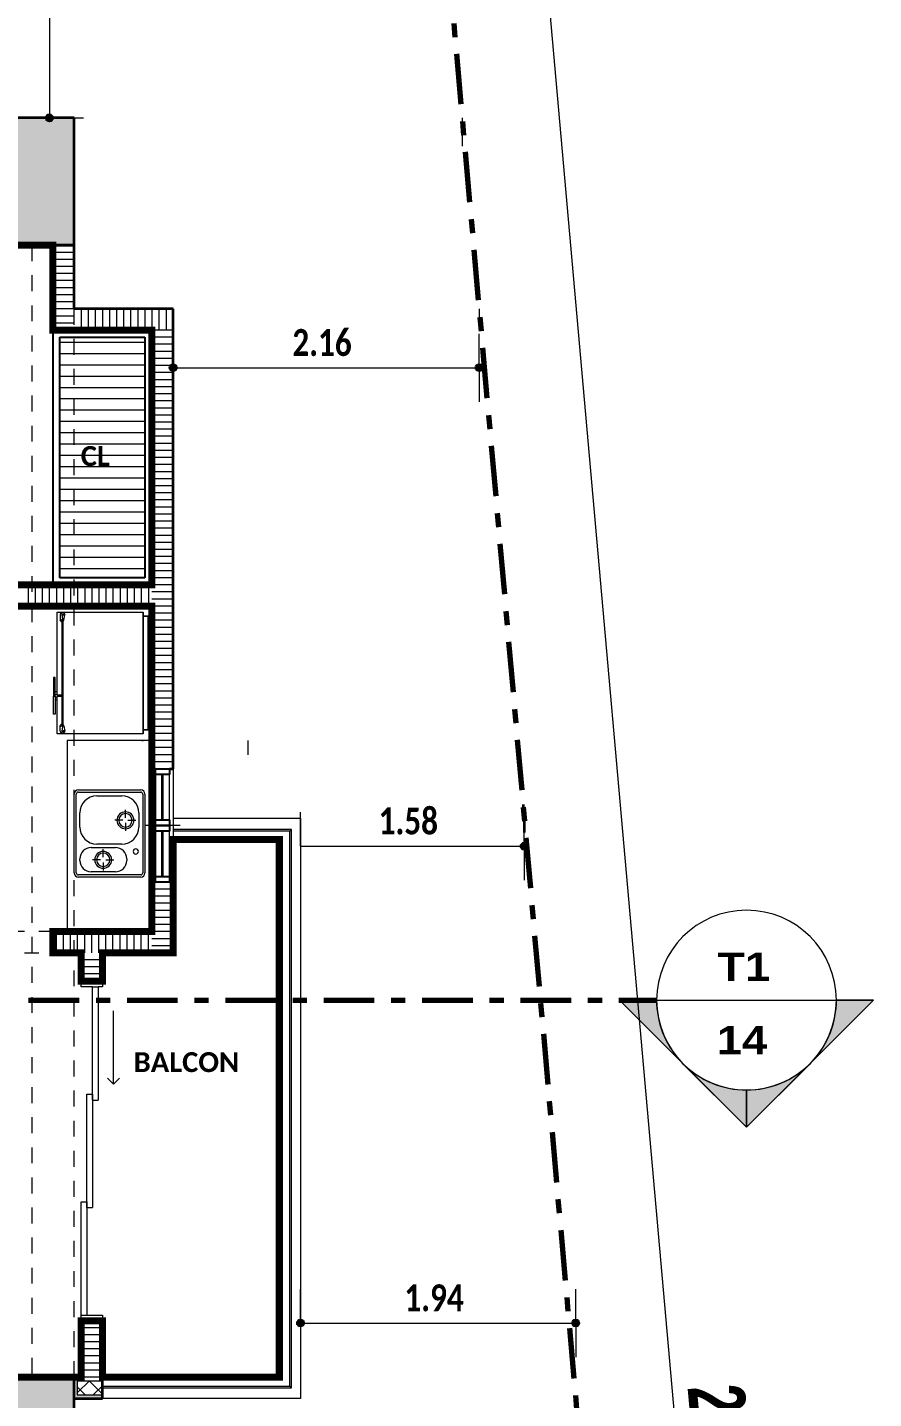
# Model space of a CAD drawing. Header units: metres. Extents: x -144 to 1000, y -717 to 29.
# Drawn here: x 566.13 to 572.11, y -557.42 to -547.73 of the extents above; entities that cross this region are included whole.
import ezdxf

# ---------------------------------------------------------------- set-up
doc = ezdxf.new("R2010")
doc.units = ezdxf.units.M
for name, pattern in [('Basculante', [0.11625, 0.075, -0.04125]), ('basculante modificado', [0.18, 0.1125, -0.0675]), ('Dash Dot 3_16_', [0.595313, 0.357187, -0.119063, 0, -0.119063])]:
    doc.linetypes.add(name, pattern=pattern)
doc.layers.get('0').update_dxf_attribs({"color": 1})
doc.layers.add('00-MEDICION', color=30, linetype='Continuous')
for name, color, linetype, lineweight in [('A-ANNO-DIMS', 1, 'Continuous', 9), ('A-DETL', 1, 'Continuous', 9), ('A-DETL-GENF', 1, 'Continuous', 9), ('A-DETL-MEDM', 1, 'Continuous', 30), ('A-DETL-THIN', 1, 'Continuous', 9), ('A-DOOR', 1, 'Continuous', 9), ('A-DOOR-FRAM', 1, 'Continuous', 9), ('A-FLOR', 2, 'Continuous', 9), ('A-FLOR-HRAL', 1, 'Continuous', 9), ('A-GENM', 1, 'Continuous', 9), ('A-GLAZ', 1, 'Continuous', 9), ('A-WALL', 4, 'Continuous', 9), ('G-ANNO-SYMB', 1, 'Continuous', 9), ('G-ANNO-TEXT', 2, 'Continuous', 9), ('I-FURN', 2, 'Continuous', 9), ('P-SANR-FIXT', 1, 'Continuous', 9), ('S-COLS', 7, 'Continuous', 9)]:
    doc.layers.add(name, color=color, linetype=linetype, lineweight=lineweight)
doc.layers.add('A-WALL-PATT', color=7, linetype='Continuous', lineweight=35, true_color=0x9c9c9c)
doc.styles.add('Arial Black', font='', dxfattribs={"height": 0.15})
doc.styles.add('Britannic Bold_B_1', font='', dxfattribs={"width": 0.7, "height": 0.4})
doc.styles.add('Calibri_B', font='calibrib.ttf', dxfattribs={"height": 0.165})
doc.styles.add('Calibri_B_7', font='calibrib.ttf', dxfattribs={"width": 0.8, "height": 0.18})
doc.styles.get('Arial Black').set_extended_font_data('Arial Black')
doc.styles.get('Britannic Bold_B_1').set_extended_font_data('Britannic Bold', bold=True)

# ---------------------------------------------------------------- blocks, each defined once
blk = doc.blocks.new('O')
at = {"layer": 'A-WALL-PATT', "lineweight": 5, "true_color": 0x747474}
blk.add_hatch(color=8, dxfattribs=at).paths.add_polyline_path([(571.3028, -494.2927), (571.3529, -494.2927), (571.3529, -494.2677), (571.3028, -494.2677), (571.3028, -494.286)])
at = {"layer": 'A-WALL-PATT', "true_color": 0x747474}
blk.add_hatch(color=8, dxfattribs=at).paths.add_polyline_path([(571.4279, -494.4177), (571.5029, -494.4177), (571.5029, -494.3927), (571.3252, -494.3927), (571.3252, -494.2927), (571.3028, -494.2927), (571.3028, -494.4177), (571.3529, -494.4177)])
at = {"layer": 'G-ANNO-SYMB'}
h = blk.add_hatch(color=256, dxfattribs=at)
edge = h.paths.add_edge_path()
edge.add_line((575.5828, -492.0292), (575.1567, -491.6031))
edge.add_line((575.1567, -491.6031), (575.4189, -491.6031))
edge.add_arc((576.0547, -491.6031), 0.6358, 180, 222.0784)
h = blk.add_hatch(color=256, dxfattribs=at)
edge = h.paths.add_edge_path()
edge.add_arc((576.0547, -491.6031), 0.6358, 317.9216, 360)
edge.add_line((576.6906, -491.6031), (576.9528, -491.6031))
edge.add_line((576.9528, -491.6031), (576.5267, -492.0292))
h = blk.add_hatch(color=256, dxfattribs=at)
edge = h.paths.add_edge_path()
edge.add_arc((576.0547, -491.6031), 0.635, 225, 270)
edge.add_line((576.0547, -492.2381), (576.0547, -492.5012))
edge.add_line((576.0547, -492.5012), (575.6057, -492.0521))
h = blk.add_hatch(color=256, dxfattribs=at)
edge = h.paths.add_edge_path()
edge.add_line((576.5037, -492.0521), (576.0547, -492.5012))
edge.add_line((576.0547, -492.5012), (576.0547, -492.2381))
edge.add_arc((576.0547, -491.6031), 0.635, 270, 315)
at = {"layer": 'S-COLS', "true_color": 0x5c5c5c}
h = blk.add_hatch(color=251, dxfattribs=at)
h.paths.add_polyline_path([(553.0027, -505.1188), (553.5027, -505.1188), (553.5027, -504.2188), (553.0027, -504.2188), (553.0027, -504.9427)])
h.paths.add_polyline_path([(570.8025, -505.1188), (571.3025, -505.1188), (571.3025, -504.2188), (570.8025, -504.2188), (570.8025, -504.9427)])
h.paths.add_polyline_path([(561.2027, -505.1187), (561.2027, -504.2187), (560.7027, -504.2187), (560.7027, -505.1187)])
h.paths.add_polyline_path([(557.3242, -497.4187), (558.9027, -497.4187), (558.9024, -496.9188), (557.2025, -496.9188), (557.2025, -494.7688), (558.9028, -494.7688), (558.9024, -494.2688), (556.9025, -494.2688), (556.9025, -497.4187), (557.0866, -497.4187)])
h.paths.add_polyline_path([(567.1118, -497.4187), (567.5028, -497.4187), (567.5028, -494.2687), (567.0028, -494.2687), (567.0028, -497.4187)])
h.paths.add_polyline_path([(570.9028, -497.4187), (571.3028, -497.4187), (571.3028, -496.7188), (570.9028, -496.7188), (570.9028, -497.3138)])
h.paths.add_polyline_path([(560.7027, -497.4187), (561.2027, -497.4187), (561.2027, -496.5187), (560.7027, -496.5187), (560.7027, -497.3138)])
h.paths.add_polyline_path([(553.5027, -497.4187), (553.5027, -496.7188), (553.0027, -496.7188), (553.0027, -497.4187), (553.2754, -497.4187)])
h.paths.add_polyline_path([(560.7028, -495.1688), (561.2028, -495.1688), (561.2028, -494.2688), (560.7028, -494.2688), (560.7028, -494.2981)])
h.paths.add_polyline_path([(553.5025, -494.9688), (553.5025, -494.2677), (553.0025, -494.2688), (553.0025, -494.9688), (553.2775, -494.9688)])
h.paths.add_polyline_path([(571.0784, -494.9688), (571.3028, -494.9688), (571.3028, -494.2677), (570.9028, -494.2677), (570.9028, -494.9688), (570.9839, -494.9688)])
h.paths.add_polyline_path([(560.7777, -486.2688), (561.2027, -486.2688), (561.2027, -485.3688), (560.7027, -485.3688), (560.7027, -486.2688)])
h.paths.add_polyline_path([(571.3027, -486.2688), (571.3027, -485.3688), (570.8027, -485.3688), (570.8027, -486.2688), (571.2277, -486.2688)])
h.paths.add_polyline_path([(553.2027, -485.6688), (554.1027, -485.6688), (554.1027, -485.1688), (553.2027, -485.1688), (553.2027, -485.5388)])
at = {"layer": 'A-ANNO-DIMS', "color": 5, "true_color": 0x0000ff}
blk.add_line((574.3795, -481.393), (576.7799, -508.4668), dxfattribs=at)
at = {"layer": 'A-DETL', "color": 7, "linetype": 'Dash Dot 3_16_', "lineweight": 70}
blk.add_line((573.6978, -481.4535), (576.0982, -508.5273), dxfattribs=at)
at = {"layer": 'A-DETL', "color": 253, "true_color": 0xb6b6b6}
for p, q in [((574.045, -485.369), (574.045, -485.569)), ((574.1647, -486.7188), (574.1647, -486.8188)), ((572.5306, -489.7688), (572.5306, -489.8688)), ((574.4395, -489.8188), (574.4395, -489.9188)), ((574.4395, -489.8188), (574.4395, -489.9188)), ((574.4395, -489.8188), (574.4395, -489.9188)), ((574.4395, -489.8188), (574.4395, -489.9188)), ((574.4395, -489.8188), (574.4395, -489.9188)), ((574.4395, -489.8188), (574.4395, -489.9188))]:
    blk.add_line(p, q, dxfattribs=at)
at = {"layer": 'A-DETL', "color": 7, "linetype": 'basculante modificado'}
for p, q in [((571.0027, -486.2688), (571.0027, -494.2677)), ((571.3027, -494.2677), (571.3027, -486.2688))]:
    blk.add_line(p, q, dxfattribs=at)
at = {"layer": 'A-DETL', "color": 7, "linetype": 'Basculante', "lineweight": 35}
for p, q in [((574.4751, -490.2204), (574.4751, -490.4004)), ((574.4837, -490.3177), (574.4837, -490.4977))]:
    blk.add_line(p, q, dxfattribs=at)
at = {"layer": 'A-DETL-GENF', "color": 251, "true_color": 0x535353}
for p, q in [((571.2025, -486.9528), (571.8026, -486.9528)), ((571.2025, -487.0328), (571.8026, -487.0328)), ((571.2025, -487.1128), (571.8026, -487.1128)), ((571.2025, -487.1928), (571.8026, -487.1928)), ((571.2025, -487.2728), (571.8026, -487.2728)), ((571.2025, -487.3528), (571.8026, -487.3528)), ((571.2025, -487.4328), (571.8026, -487.4328)), ((571.2025, -487.5128), (571.8026, -487.5128)), ((571.2025, -487.5928), (571.8026, -487.5928)), ((571.2025, -487.6728), (571.8026, -487.6728)), ((571.2025, -487.7528), (571.8026, -487.7528)), ((571.2025, -487.8328), (571.8026, -487.8328)), ((571.2025, -487.9128), (571.8026, -487.9128)), ((571.2025, -487.9928), (571.8026, -487.9928)), ((571.2025, -488.0728), (571.8026, -488.0728)), ((571.2025, -488.1528), (571.8026, -488.1528)), ((571.2025, -488.2328), (571.8026, -488.2328)), ((571.2025, -488.3128), (571.8026, -488.3128)), ((571.2025, -488.3928), (571.8026, -488.3928)), ((571.2025, -488.4728), (571.8026, -488.4728)), ((571.2025, -488.5528), (571.8026, -488.5528))]:
    blk.add_line(p, q, dxfattribs=at)
at = {"layer": 'A-DETL-GENF', "lineweight": 25}
for p, q in [((571.8776, -490.0088), (571.8776, -489.9688)), ((571.8776, -489.9688), (571.9776, -489.9688)), ((571.9776, -489.9688), (571.9776, -490.0088)), ((571.9776, -490.0088), (571.8776, -490.0088)), ((571.8776, -490.3688), (571.8776, -490.3288)), ((571.8776, -490.3288), (571.9776, -490.3288)), ((571.9776, -490.3688), (571.8776, -490.3688)), ((571.8776, -490.4088), (571.8776, -490.3688)), ((571.8776, -490.3688), (571.9776, -490.3688)), ((571.9776, -490.3288), (571.9776, -490.3688)), ((571.9776, -490.3688), (571.9776, -490.4088)), ((571.9776, -490.4088), (571.8776, -490.4088)), ((571.8776, -490.7688), (571.8776, -490.7288)), ((571.8776, -490.7288), (571.9776, -490.7288)), ((571.9776, -490.7288), (571.9776, -490.7688)), ((571.9776, -490.7688), (571.8776, -490.7688))]:
    blk.add_line(p, q, dxfattribs=at)
at = {"layer": 'A-DETL-GENF'}
for p, q in [((571.8776, -490.3288), (571.8776, -490.0088)), ((571.9226, -490.3288), (571.9226, -490.0088)), ((571.9326, -490.3288), (571.9326, -490.0088)), ((571.9776, -490.3288), (571.9776, -490.0088)), ((571.8776, -490.7288), (571.8776, -490.4088)), ((571.9226, -490.7288), (571.9226, -490.4088)), ((571.9326, -490.7288), (571.9326, -490.4088)), ((571.9776, -490.7288), (571.9776, -490.4088))]:
    blk.add_line(p, q, dxfattribs=at)
at = {"layer": 'A-DETL-GENF', "linetype": 'Basculante'}
for p, q in [((571.1527, -491.1188), (570.1527, -491.1188)), ((570.1527, -491.2688), (571.1527, -491.2688))]:
    blk.add_line(p, q, dxfattribs=at)
at = {"layer": 'A-DETL-MEDM'}
blk.add_line((571.1527, -491.2688), (571.1527, -491.1188), dxfattribs=at)
at = {"layer": 'A-DETL-THIN'}
for p, q in [((571.2025, -486.9188), (571.2025, -488.6188)), ((571.8026, -486.9188), (571.2025, -486.9188)), ((571.8026, -488.6188), (571.8026, -486.9188)), ((571.2025, -488.6188), (571.8026, -488.6188))]:
    blk.add_line(p, q, dxfattribs=at)
at = {"layer": 'A-DOOR'}
for q in [(571.5815, -491.6798), (571.5391, -492.1541), (571.6239, -492.1541)]:
    blk.add_line((571.5815, -492.1965), q, dxfattribs=at)
at = {"layer": 'A-DOOR-FRAM', "lineweight": 15}
for p, q in [((571.3529, -491.5088), (571.3529, -491.4688)), ((571.4329, -491.5088), (571.3529, -491.5088)), ((571.5029, -491.5088), (571.4729, -491.5088)), ((571.5029, -491.4688), (571.5029, -491.5088)), ((571.3529, -493.8688), (571.3529, -493.8288)), ((571.3929, -493.8288), (571.5029, -493.8288)), ((571.5029, -493.8288), (571.5029, -493.8688))]:
    blk.add_line(p, q, dxfattribs=at)
at = {"layer": 'A-DOOR-FRAM'}
for p, q in [((571.4329, -492.3096), (571.4329, -491.5088)), ((571.4329, -491.5088), (571.4729, -491.5088)), ((571.4729, -491.5088), (571.4729, -492.3096)), ((571.3929, -493.0688), (571.3929, -492.2679)), ((571.3929, -492.2679), (571.4329, -492.2679)), ((571.4329, -492.2679), (571.4329, -493.0688)), ((571.4329, -492.3096), (571.4729, -492.3096)), ((571.3529, -493.8288), (571.3529, -493.0279)), ((571.3529, -493.0279), (571.3929, -493.0279)), ((571.3929, -493.0279), (571.3929, -493.8288)), ((571.3929, -493.0688), (571.4329, -493.0688)), ((571.3529, -493.8288), (571.3929, -493.8288))]:
    blk.add_line(p, q, dxfattribs=at)
at = {"layer": 'A-FLOR'}
for p, q in [((571.8526, -489.7688), (571.2527, -489.7688)), ((571.2527, -489.7688), (571.2527, -491.1188))]:
    blk.add_line(p, q, dxfattribs=at)
at = {"layer": 'A-FLOR-HRAL'}
for p, q in [((572.8393, -490.3967), (572.0026, -490.3967)), ((572.8273, -490.4087), (572.0026, -490.4087)), ((572.8273, -490.4087), (572.8393, -490.3967)), ((572.8273, -494.3317), (572.8273, -490.4087)), ((572.8393, -494.3437), (572.8393, -490.3967)), ((571.5029, -494.3317), (572.8273, -494.3317)), ((571.5029, -494.3437), (572.8393, -494.3437)), ((572.8273, -494.3317), (572.8393, -494.3437))]:
    blk.add_line(p, q, dxfattribs=at)
at = {"layer": 'A-GENM', "lineweight": 25}
for p, q in [((571.8526, -486.8688), (571.1525, -486.8688)), ((571.1525, -486.8688), (571.1525, -488.6688)), ((571.8526, -488.6688), (571.8526, -486.8688)), ((571.2025, -486.9188), (571.8026, -486.9188)), ((571.2025, -488.6188), (571.2025, -486.9188)), ((571.8026, -486.9188), (571.8026, -488.6188)), ((571.8026, -488.6188), (571.2025, -488.6188)), ((571.1525, -488.6688), (571.8526, -488.6688))]:
    blk.add_line(p, q, dxfattribs=at)
at = {"layer": 'A-GLAZ'}
for p, q in [((571.8776, -489.9688), (571.9776, -489.9688)), ((571.8776, -489.9688), (571.8776, -490.3688)), ((571.9776, -490.3688), (571.9776, -489.9688)), ((572.0526, -490.3688), (571.8026, -490.3688)), ((571.8776, -490.3688), (571.9776, -490.3688)), ((571.8776, -490.3688), (571.9776, -490.3688)), ((571.8776, -490.3688), (571.8776, -490.7688)), ((571.9776, -490.7688), (571.9776, -490.3688)), ((571.8776, -490.7688), (571.9776, -490.7688))]:
    blk.add_line(p, q, dxfattribs=at)
at = {"layer": 'A-WALL', "lineweight": 35}
for p, q in [((571.1527, -486.2688), (571.1527, -486.8688)), ((571.3027, -486.2688), (571.1527, -486.2688)), ((571.3027, -486.7188), (571.3027, -486.2688)), ((572.0026, -486.7188), (571.3027, -486.7188)), ((572.0026, -489.9688), (572.0026, -486.7188)), ((571.1527, -486.8688), (571.8526, -486.8688)), ((571.8526, -486.8688), (571.8526, -488.6688)), ((571.8526, -488.6688), (568.853, -488.6688)), ((569.4527, -488.8188), (571.8526, -488.8188)), ((571.8526, -488.8188), (571.8526, -489.9688)), ((571.8526, -489.9688), (571.8776, -489.9688)), ((571.9776, -489.9688), (572.0026, -489.9688)), ((571.8526, -490.7688), (571.8526, -491.1188)), ((571.8776, -490.7688), (571.8526, -490.7688)), ((572.0026, -490.7688), (571.9776, -490.7688)), ((572.0026, -491.2688), (572.0026, -490.7688)), ((571.8526, -491.1188), (571.1527, -491.1188)), ((571.1527, -491.2688), (571.3529, -491.2688)), ((571.3529, -491.2688), (571.3529, -491.4688)), ((571.5029, -491.4688), (571.5029, -491.2688)), ((571.5029, -491.2688), (572.0026, -491.2688)), ((571.3529, -491.4688), (571.5029, -491.4688)), ((571.3529, -493.8688), (571.3529, -494.2677)), ((571.5029, -493.8688), (571.3529, -493.8688)), ((571.5029, -494.4177), (571.5029, -493.8688)), ((571.3529, -494.2677), (571.3002, -494.2677)), ((571.3002, -494.2677), (571.3002, -494.4177)), ((571.3002, -494.4177), (571.5029, -494.4177))]:
    blk.add_line(p, q, dxfattribs=at)
at = {"layer": 'A-WALL'}
for p, q in [((571.8526, -490.7688), (571.8526, -489.9688)), ((572.0026, -489.9688), (572.0026, -490.7688)), ((572.0026, -490.3177), (572.9029, -490.3177)), ((572.9029, -490.3177), (572.9029, -494.4177)), ((572.7529, -490.4677), (572.0026, -490.4677)), ((572.7529, -494.2677), (572.7529, -490.4677)), ((571.3252, -494.2927), (571.3252, -494.3927)), ((571.3252, -494.2927), (571.5029, -494.2927)), ((571.3529, -494.2677), (571.3529, -494.2927)), ((571.5029, -494.2677), (572.7529, -494.2677)), ((571.3252, -494.3927), (571.5029, -494.3927)), ((572.9029, -494.4177), (571.5029, -494.4177))]:
    blk.add_line(p, q, dxfattribs=at)
at = {"layer": 'A-WALL-PATT', "color": 8, "lineweight": 5, "true_color": 0x727272}
for p, q in [((571.3027, -486.2688), (571.1527, -486.2688)), ((571.3027, -486.3188), (571.1527, -486.3188)), ((571.3027, -486.3688), (571.1527, -486.3688)), ((571.3027, -486.4188), (571.1527, -486.4188)), ((571.3027, -486.4688), (571.1527, -486.4688)), ((571.3027, -486.5188), (571.1527, -486.5188)), ((571.3027, -486.5688), (571.1527, -486.5688)), ((571.3027, -486.6188), (571.1527, -486.6188)), ((571.3027, -486.6688), (571.1527, -486.6688)), ((571.3027, -486.7188), (571.1527, -486.7188)), ((571.3027, -486.7688), (571.1527, -486.7688)), ((571.3523, -486.7188), (571.3523, -486.8688)), ((571.4023, -486.7188), (571.4023, -486.8688)), ((571.4523, -486.7188), (571.4523, -486.8688)), ((571.5023, -486.7188), (571.5023, -486.8688)), ((571.5523, -486.7188), (571.5523, -486.8688)), ((571.6023, -486.7188), (571.6023, -486.8688)), ((571.6523, -486.7188), (571.6523, -486.8688)), ((571.7023, -486.7188), (571.7023, -486.8688)), ((571.7523, -486.7188), (571.7523, -486.8688)), ((571.8023, -486.7188), (571.8023, -486.8688)), ((571.8523, -486.7188), (571.8523, -486.8688)), ((571.9023, -486.7188), (571.9023, -486.8688)), ((571.9523, -486.7188), (571.9523, -486.8688)), ((572.0023, -486.7188), (572.0023, -486.8688)), ((571.3027, -486.8188), (571.1527, -486.8188)), ((572.0026, -486.8688), (571.8526, -486.8688)), ((572.0026, -486.9188), (571.8526, -486.9188)), ((572.0026, -486.9688), (571.8526, -486.9688)), ((572.0026, -487.0188), (571.8526, -487.0188)), ((572.0026, -487.0688), (571.8526, -487.0688)), ((572.0026, -487.1188), (571.8526, -487.1188)), ((572.0026, -487.1688), (571.8526, -487.1688)), ((572.0026, -487.2188), (571.8526, -487.2188)), ((572.0026, -487.2688), (571.8526, -487.2688)), ((572.0026, -487.3188), (571.8526, -487.3188)), ((572.0026, -487.3688), (571.8526, -487.3688)), ((572.0026, -487.4188), (571.8526, -487.4188)), ((572.0026, -487.4688), (571.8526, -487.4688)), ((572.0026, -487.5188), (571.8526, -487.5188)), ((572.0026, -487.5688), (571.8526, -487.5688)), ((572.0026, -487.6188), (571.8526, -487.6188)), ((572.0026, -487.6688), (571.8526, -487.6688)), ((572.0026, -487.7188), (571.8526, -487.7188)), ((572.0026, -487.7688), (571.8526, -487.7688)), ((572.0026, -487.8188), (571.8526, -487.8188)), ((572.0026, -487.8688), (571.8526, -487.8688)), ((572.0026, -487.9188), (571.8526, -487.9188)), ((572.0026, -487.9688), (571.8526, -487.9688)), ((572.0026, -488.0188), (571.8526, -488.0188)), ((572.0026, -488.0688), (571.8526, -488.0688)), ((572.0026, -488.1188), (571.8526, -488.1188)), ((572.0026, -488.1688), (571.8526, -488.1688)), ((572.0026, -488.2188), (571.8526, -488.2188)), ((572.0026, -488.2688), (571.8526, -488.2688)), ((572.0026, -488.3188), (571.8526, -488.3188)), ((572.0026, -488.3688), (571.8526, -488.3688)), ((572.0026, -488.4188), (571.8526, -488.4188)), ((572.0026, -488.4688), (571.8526, -488.4688)), ((572.0026, -488.5188), (571.8526, -488.5188)), ((572.0026, -488.5688), (571.8526, -488.5688)), ((572.0026, -488.6188), (571.8526, -488.6188)), ((570.9773, -488.6688), (570.9773, -488.8188)), ((571.0273, -488.6688), (571.0273, -488.8188)), ((571.0773, -488.6688), (571.0773, -488.8188)), ((571.1273, -488.6688), (571.1273, -488.8188)), ((571.1773, -488.6688), (571.1773, -488.8188)), ((571.2273, -488.6688), (571.2273, -488.8188)), ((571.2773, -488.6688), (571.2773, -488.8188)), ((571.3273, -488.6688), (571.3273, -488.8188)), ((571.3773, -488.6688), (571.3773, -488.8188)), ((571.4273, -488.6688), (571.4273, -488.8188)), ((571.4773, -488.6688), (571.4773, -488.8188)), ((571.5273, -488.6688), (571.5273, -488.8188)), ((571.5773, -488.6688), (571.5773, -488.8188)), ((571.6273, -488.6688), (571.6273, -488.8188)), ((571.6773, -488.6688), (571.6773, -488.8188)), ((571.7273, -488.6688), (571.7273, -488.8188)), ((571.7773, -488.6688), (571.7773, -488.8188)), ((571.8273, -488.6688), (571.8273, -488.8188)), ((572.0026, -488.6688), (571.8526, -488.6688)), ((572.0026, -488.7188), (571.8526, -488.7188)), ((572.0026, -488.7688), (571.8526, -488.7688)), ((572.0026, -488.8188), (571.8526, -488.8188)), ((572.0026, -488.8688), (571.8526, -488.8688)), ((572.0026, -488.9188), (571.8526, -488.9188)), ((572.0026, -488.9688), (571.8526, -488.9688)), ((572.0026, -489.0188), (571.8526, -489.0188)), ((572.0026, -489.0688), (571.8526, -489.0688)), ((572.0026, -489.1188), (571.8526, -489.1188)), ((572.0026, -489.1688), (571.8526, -489.1688)), ((572.0026, -489.2188), (571.8526, -489.2188)), ((572.0026, -489.2688), (571.8526, -489.2688)), ((572.0026, -489.3188), (571.8526, -489.3188)), ((572.0026, -489.3688), (571.8526, -489.3688)), ((572.0026, -489.4188), (571.8526, -489.4188)), ((572.0026, -489.4688), (571.8526, -489.4688)), ((572.0026, -489.5188), (571.8526, -489.5188)), ((572.0026, -489.5688), (571.8526, -489.5688)), ((572.0026, -489.6188), (571.8526, -489.6188)), ((572.0026, -489.6688), (571.8526, -489.6688)), ((572.0026, -489.7188), (571.8526, -489.7188)), ((572.0026, -489.7688), (571.8526, -489.7688)), ((572.0026, -489.8188), (571.8526, -489.8188)), ((572.0026, -489.8688), (571.8526, -489.8688)), ((572.0026, -489.9188), (571.8526, -489.9188)), ((572.0026, -490.7688), (571.8526, -490.7688)), ((572.0026, -490.8188), (571.8526, -490.8188)), ((572.0026, -490.8688), (571.8526, -490.8688)), ((572.0026, -490.9188), (571.8526, -490.9188)), ((572.0026, -490.9688), (571.8526, -490.9688)), ((572.0026, -491.0188), (571.8526, -491.0188)), ((571.1773, -491.2688), (571.1773, -491.1188)), ((571.2273, -491.2688), (571.2273, -491.1188)), ((571.2773, -491.2688), (571.2773, -491.1188)), ((571.3273, -491.2688), (571.3273, -491.1188)), ((571.3773, -491.2688), (571.3773, -491.1188)), ((571.4273, -491.2688), (571.4273, -491.1188)), ((571.4773, -491.2688), (571.4773, -491.1188)), ((571.5273, -491.2688), (571.5273, -491.1188)), ((571.5773, -491.2688), (571.5773, -491.1188)), ((571.6273, -491.2688), (571.6273, -491.1188)), ((571.6773, -491.2688), (571.6773, -491.1188)), ((571.7273, -491.2688), (571.7273, -491.1188)), ((571.7773, -491.2688), (571.7773, -491.1188)), ((571.8273, -491.2688), (571.8273, -491.1188)), ((572.0026, -491.0688), (571.8526, -491.0688)), ((572.0026, -491.1188), (571.8526, -491.1188)), ((572.0026, -491.1688), (571.8526, -491.1688)), ((572.0026, -491.2188), (571.8526, -491.2188)), ((571.5029, -491.3178), (571.3529, -491.3178)), ((571.5029, -491.3678), (571.3529, -491.3678)), ((571.5029, -491.4178), (571.3529, -491.4178)), ((571.5029, -491.4678), (571.3529, -491.4678)), ((571.5029, -493.9178), (571.3529, -493.9178)), ((571.5029, -493.9678), (571.3529, -493.9678)), ((571.5029, -494.0178), (571.3529, -494.0178)), ((571.5029, -494.0678), (571.3529, -494.0678)), ((571.5029, -494.1178), (571.3529, -494.1178)), ((571.5029, -494.1678), (571.3529, -494.1678)), ((571.5029, -494.2178), (571.3529, -494.2178)), ((571.5029, -494.2678), (571.3529, -494.2678))]:
    blk.add_line(p, q, dxfattribs=at)
at = {"layer": 'A-WALL-PATT', "color": 1, "lineweight": 5, "true_color": 0xff0000}
for p, q in [((571.3252, -494.3786), (571.4111, -494.2927)), ((571.3812, -494.3927), (571.3252, -494.3366)), ((571.5029, -494.387), (571.4085, -494.2927)), ((571.4384, -494.3927), (571.5029, -494.3282))]:
    blk.add_line(p, q, dxfattribs=at)
at = {"layer": 'G-ANNO-SYMB', "linetype": 'Dash Dot 3_16_', "lineweight": 70}
blk.add_line((566.8094, -491.6031), (575.4197, -491.6031), dxfattribs=at)
at = {"layer": 'G-ANNO-SYMB', "lineweight": 18}
for p, q in [((576.0547, -492.5012), (575.1567, -491.6031)), ((575.4197, -491.6031), (575.1567, -491.6031)), ((575.4189, -491.6031), (575.1567, -491.6031)), ((575.1567, -491.6031), (575.5828, -492.0292)), ((575.4197, -491.6031), (576.6897, -491.6031)), ((576.0547, -492.5012), (576.9528, -491.6031)), ((576.5267, -492.0292), (576.9528, -491.6031)), ((576.6897, -491.6031), (576.9528, -491.6031)), ((576.9528, -491.6031), (576.6906, -491.6031)), ((575.6057, -492.0521), (576.0547, -492.5012)), ((576.0547, -492.5012), (576.5037, -492.0521)), ((576.0547, -492.2381), (576.0547, -492.5012)), ((576.0547, -492.5012), (576.0547, -492.2381))]:
    blk.add_line(p, q, dxfattribs=at)
for radius, start, end in [(0.635, 0, 180), (0.6358, 180, 222.0784), (0.635, 180, 0), (0.6358, 317.9216, 0), (0.635, 225, 270), (0.635, 270, 315)]:
    blk.add_arc((576.0547, -491.6031), radius, start, end, dxfattribs=at)
at = {"layer": 'I-FURN'}
for p, q in [((571.1827, -488.8611), (571.7911, -488.8611)), ((571.1827, -489.448), (571.1827, -488.8611)), ((571.2038, -488.8782), (571.2038, -488.916)), ((571.2146, -488.8674), (571.2236, -488.9248)), ((571.2269, -488.8674), (571.2146, -488.8674)), ((571.2187, -488.8674), (571.2187, -488.8611)), ((571.2236, -488.8674), (571.2236, -488.8611)), ((571.2299, -488.9171), (571.2375, -488.8804)), ((571.7911, -488.8611), (571.7911, -489.7211)), ((571.7911, -489.7211), (571.7911, -488.8671)), ((571.7911, -488.8871), (571.8319, -488.8871)), ((571.8271, -488.8916), (571.7911, -488.8916)), ((571.8271, -489.6901), (571.8271, -488.8916)), ((571.8319, -488.8871), (571.8319, -489.6951)), ((571.2171, -488.9265), (571.2219, -488.9254)), ((571.2187, -489.6556), (571.2187, -488.9261)), ((571.2236, -488.9248), (571.2236, -489.6569)), ((571.1563, -489.3243), (571.1563, -489.4523)), ((571.169, -489.3243), (571.1563, -489.3243)), ((571.169, -489.4523), (571.169, -489.3243)), ((571.1563, -489.4523), (571.169, -489.4523)), ((571.1563, -489.4547), (571.169, -489.4547)), ((571.1563, -489.5828), (571.1563, -489.4547)), ((571.1827, -489.424), (571.169, -489.424)), ((571.169, -489.4436), (571.1827, -489.4436)), ((571.169, -489.4547), (571.169, -489.5828)), ((571.169, -489.4634), (571.1827, -489.4634)), ((571.1827, -489.483), (571.169, -489.483)), ((571.2187, -489.448), (571.1827, -489.448)), ((571.1827, -489.4563), (571.2187, -489.4563)), ((571.1827, -489.7211), (571.1827, -489.4563)), ((571.169, -489.5828), (571.1563, -489.5828)), ((571.2038, -489.7035), (571.2038, -489.6657)), ((571.2236, -489.6569), (571.2146, -489.7143)), ((571.2171, -489.6552), (571.2219, -489.6563)), ((571.2299, -489.6646), (571.2375, -489.7013)), ((571.7911, -489.6901), (571.8271, -489.6901)), ((571.8319, -489.6951), (571.7911, -489.6951)), ((571.7911, -489.7211), (571.1827, -489.7211)), ((571.2146, -489.7143), (571.2269, -489.7143)), ((571.2187, -489.7211), (571.2187, -489.7143)), ((571.2236, -489.7211), (571.2236, -489.7143)), ((571.7911, -489.7711), (571.7822, -489.7711))]:
    blk.add_line(p, q, dxfattribs=at)
for centre in [(571.21, -488.9176), (571.2304, -488.8791), (571.21, -489.6641), (571.2304, -489.7026)]:
    blk.add_circle(centre, 0.00571, dxfattribs=at)
for centre, start, end in [((571.2146, -488.8782), 90, 180), ((571.2146, -488.916), 180, 283.67629), ((571.2193, -488.9149), 283.67629, 348.29184), ((571.2269, -488.8782), 348.29184, 90), ((571.2146, -489.6657), 76.32371, 180), ((571.2193, -489.6668), 11.70816, 76.32371), ((571.2146, -489.7035), 180, 270), ((571.2269, -489.7035), 270, 11.70816)]:
    blk.add_arc(centre, 0.0108, start, end, dxfattribs=at)
at = {"layer": 'P-SANR-FIXT'}
for p, q in [((571.3032, -490.7032), (571.3032, -490.1482)), ((571.3182, -490.7032), (571.3182, -490.1482)), ((571.3332, -490.1182), (571.7732, -490.1182)), ((571.3332, -490.1332), (571.7732, -490.1332)), ((571.4636, -490.1593), (571.6404, -490.1593)), ((571.7882, -490.1482), (571.7882, -490.7032)), ((571.8032, -490.1482), (571.8032, -490.7032)), ((571.3436, -490.3803), (571.3436, -490.2793)), ((571.6653, -490.3143), (571.6653, -490.2579)), ((571.7604, -490.2793), (571.7604, -490.3803)), ((571.6472, -490.3324), (571.5908, -490.3324)), ((571.6653, -490.3504), (571.6653, -490.4068)), ((571.6833, -490.3324), (571.7398, -490.3324)), ((571.4236, -490.5244), (571.5941, -490.5244)), ((571.6404, -490.5003), (571.4636, -490.5003)), ((571.5082, -490.5935), (571.5082, -490.5371)), ((571.3436, -490.6166), (571.3436, -490.6044)), ((571.4901, -490.6116), (571.4337, -490.6116)), ((571.5082, -490.6296), (571.5082, -490.6861)), ((571.5262, -490.6116), (571.5826, -490.6116)), ((571.6741, -490.6044), (571.6741, -490.6166)), ((571.7732, -490.7182), (571.3332, -490.7182)), ((571.7732, -490.7332), (571.3332, -490.7332)), ((571.5941, -490.6966), (571.4236, -490.6966))]:
    blk.add_line(p, q, dxfattribs=at)
for centre, radius, start, end in [((571.3332, -490.1482), 0.03, 90, 180), ((571.3332, -490.1482), 0.015, 90, 180), ((571.4636, -490.2793), 0.12, 90, 180), ((571.6404, -490.2793), 0.12, 0, 90), ((571.7732, -490.1482), 0.03, 0, 90), ((571.7732, -490.1482), 0.015, 0, 90), ((571.6653, -490.3324), 0.0599, 90, 270), ((571.6653, -490.3324), 0.0599, 270, 90), ((571.6653, -490.3324), 0.0474, 90, 270), ((571.6653, -490.3324), 0.0474, 270, 90), ((571.4636, -490.3803), 0.12, 180, 270), ((571.6404, -490.3803), 0.12, 270, 0), ((571.4236, -490.6044), 0.08, 90, 180), ((571.5082, -490.6116), 0.0599, 90, 270), ((571.5082, -490.6116), 0.0474, 90, 270), ((571.5082, -490.6116), 0.0599, 270, 90), ((571.5082, -490.6116), 0.0474, 270, 90), ((571.5941, -490.6044), 0.08, 0, 90), ((571.7386, -490.5526), 0.0181, 90, 270), ((571.7386, -490.5526), 0.0181, 270, 90), ((571.4236, -490.6166), 0.08, 180, 270), ((571.5941, -490.6166), 0.08, 270, 0), ((571.3332, -490.7032), 0.03, 180, 270), ((571.3332, -490.7032), 0.015, 180, 270), ((571.7732, -490.7032), 0.015, 270, 0), ((571.7732, -490.7032), 0.03, 270, 0)]:
    blk.add_arc(centre, radius, start, end, dxfattribs=at)
at = {"layer": 'S-COLS', "lineweight": 35}
for p, q in [((571.3027, -485.3688), (570.8027, -485.3688)), ((571.3027, -486.2688), (571.3027, -485.3688)), ((570.8027, -486.2688), (571.3027, -486.2688)), ((571.3028, -494.2677), (570.9028, -494.2677)), ((571.3028, -494.9688), (571.3028, -494.2677))]:
    blk.add_line(p, q, dxfattribs=at)
at = {"layer": 'A-ANNO-DIMS', "color": 5, "true_color": 0x0000ff, "insert": (576.0362, -494.3037), "char_height": 0.4, "width": 1.400284, "attachment_point": 1, "rotation": 275.06667, "line_spacing_factor": 1.000203, "style": 'Britannic Bold_B_1'}
blk.add_mtext('27.18', dxfattribs=at)
at = {"layer": 'G-ANNO-SYMB', "style": 'Arial Black'}
for s, p in [('T1', (575.8486, -491.4668)), ('14', (575.8451, -491.9863))]:
    blk.add_text(s, height=0.2, dxfattribs=at).set_placement(p)
at = {"layer": 'G-ANNO-TEXT', "style": 'Calibri_B'}
for s, p in [('CL', (571.3497, -487.828)), ('BALCON', (571.7232, -492.1112))]:
    blk.add_text(s, height=0.14, dxfattribs=at).set_placement(p)
blk = doc.blocks.new('OOOO')
at = {"layer": 'A-ANNO-DIMS', "lineweight": 25, "true_color": 0x0000ff}
h = blk.add_hatch(color=5, dxfattribs=at)
edge = h.paths.add_edge_path()
edge.add_arc((614.4115, -491.8246), 0.025, 0, 360)
h = blk.add_hatch(color=5, dxfattribs=at)
edge = h.paths.add_edge_path()
edge.add_arc((615.2859, -493.59), 0.025, 0, 360)
h = blk.add_hatch(color=5, dxfattribs=at)
edge = h.paths.add_edge_path()
edge.add_arc((617.4479, -493.59), 0.025, 0, 360)
h = blk.add_hatch(color=5, dxfattribs=at)
edge = h.paths.add_edge_path()
edge.add_arc((617.767, -496.9712), 0.025, 0, 360)
h = blk.add_hatch(color=5, dxfattribs=at)
edge = h.paths.add_edge_path()
edge.add_arc((616.1861, -500.3409), 0.025, 0, 360)
h = blk.add_hatch(color=5, dxfattribs=at)
edge = h.paths.add_edge_path()
edge.add_arc((618.1306, -500.3409), 0.025, 0, 360)
at = {"layer": 'A-ANNO-DIMS', "color": 5, "true_color": 0x0000ff}
for p, q in [((614.4115, -488.2175), (614.4115, -491.8246)), ((614.4115, -491.8246), (614.1715, -491.8246)), ((614.4115, -491.8246), (614.6515, -491.8246)), ((615.2859, -493.59), (615.2859, -493.35)), ((617.4479, -493.59), (617.4479, -493.35)), ((615.2859, -493.59), (617.4479, -493.59)), ((615.2859, -493.59), (615.2859, -493.83)), ((617.4479, -493.59), (617.4479, -493.83)), ((616.1861, -496.9712), (616.1861, -496.7312)), ((617.767, -496.9712), (617.767, -496.7312)), ((616.1861, -496.9712), (617.767, -496.9712)), ((616.1861, -496.9712), (616.1861, -497.2112)), ((617.767, -496.9712), (617.767, -497.2112)), ((616.1861, -500.3409), (616.1861, -500.1009)), ((618.1306, -500.3409), (618.1306, -500.1009)), ((616.1861, -500.3409), (618.1306, -500.3409)), ((616.1861, -500.3409), (616.1861, -500.5809)), ((618.1306, -500.3409), (618.1306, -500.5809))]:
    blk.add_line(p, q, dxfattribs=at)
at = {"layer": 'A-ANNO-DIMS', "color": 5, "lineweight": 25, "true_color": 0x0000ff}
for centre in [(614.4115, -491.8246), (615.2859, -493.59), (617.4479, -493.59), (617.767, -496.9712), (616.1861, -500.3409), (618.1306, -500.3409)]:
    blk.add_circle(centre, 0.025, dxfattribs=at)
at = {"layer": 'A-DETL', "color": 7, "linetype": 'Basculante', "lineweight": 35}
blk.add_line((617.767, -496.7735), (617.767, -496.9535), dxfattribs=at)
at = {"layer": 'S-COLS', "lineweight": 35}
blk.add_line((614.586, -491.8246), (614.086, -491.8246), dxfattribs=at)
at = {"layer": 'A-ANNO-DIMS', "color": 5, "true_color": 0x0000ff, "char_height": 0.19, "width": 0.572076, "attachment_point": 1, "line_spacing_factor": 1.158048, "style": 'Calibri_B_7'}
for s, insert in [('2.16', (616.1285, -493.3167)), ('1.58', (616.7382, -496.6978)), ('1.94', (616.92, -500.0675))]:
    blk.add_mtext(s, dxfattribs=dict(at, insert=insert))

msp = doc.modelspace()

# ---------------------------------------------------------------- linework, layer by layer
at = {"layer": '00-MEDICION', "const_width": 0.05}
for points in [[(564.0116, -551.67), (567.0112, -551.67), (567.011, -549.87), (566.3114, -549.87), (566.3114, -549.27), (565.9614, -549.27)], [(560.9116, -557.2689), (566.5115, -557.2689), (566.5115, -556.87), (566.6615, -556.87), (566.6615, -557.2689), (567.9115, -557.2689), (567.9115, -553.4689), (567.1612, -553.4689), (567.1612, -554.27), (566.6615, -554.27), (566.6615, -554.47), (566.5115, -554.47), (566.5115, -554.27), (566.3114, -554.27), (566.3114, -554.12), (567.0112, -554.1201), (567.0112, -551.8201), (564.6117, -551.8201)]]:
    msp.add_lwpolyline(points, dxfattribs=at)

# ---------------------------------------------------------------- block references
at = {"color": 3}
for name, p in [('O', (-4.8414, -63.0012)), ('OOOO', (-48.1246, -56.5454))]:
    msp.add_blockref(name, p, dxfattribs=at)

doc.saveas('drawing.dxf')
